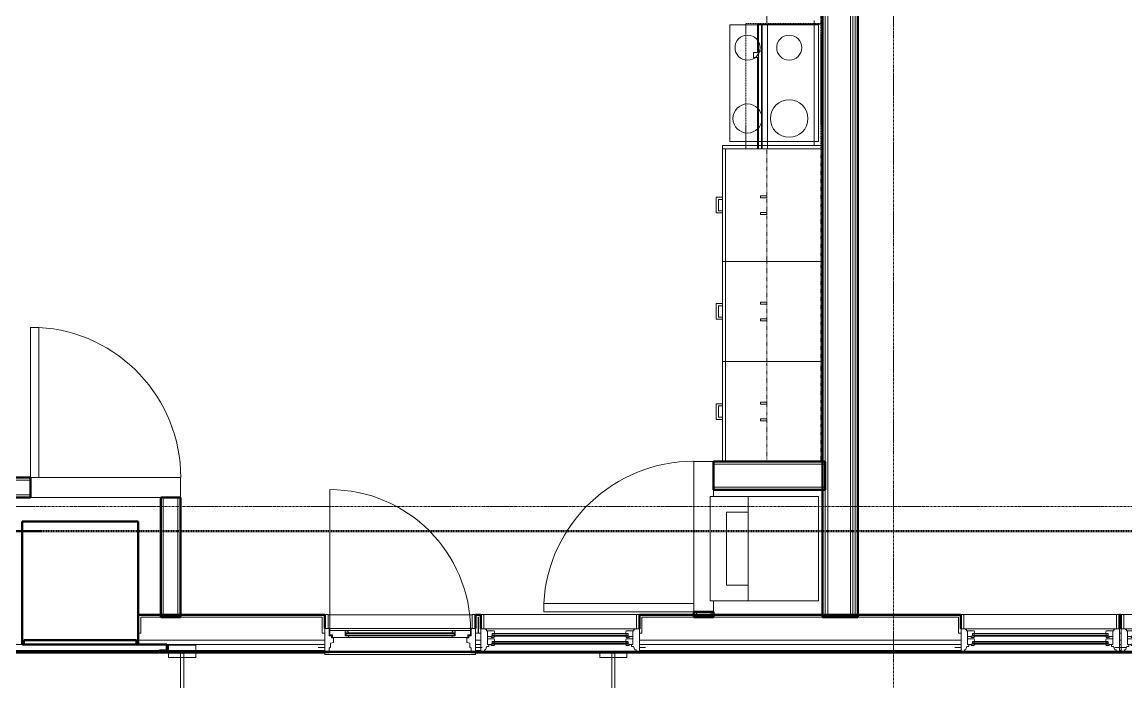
# Model space of a CAD drawing. Header units: inches. Extents: x -4235 to -464, y 9767 to 12359.
# Drawn here: x -2709.5 to -2444.6, y 11240.1 to 11398.4 of the extents above; entities that cross this region are included whole.
import ezdxf

# ---------------------------------------------------------------- set-up
doc = ezdxf.new("R2010")
doc.units = ezdxf.units.IN
doc.header["$MEASUREMENT"] = 0
for name, pattern in [('Dash', [0.25, 0.125, -0.125]), ('Dash 1_16_', [0.125, 0.0625, -0.0625]), ('Grid Line 1_2_', [0.875, 0.5, -0.125, 0.125, -0.125]), ('Overhead', [0.15625, 0.09375, -0.0625])]:
    doc.linetypes.add(name, pattern=pattern)
for name, color, linetype, lineweight in [('0-1', 7, 'Continuous', 5), ('0-2', 10, 'Continuous', 9), ('A-DOOR-1', 10, 'Continuous', 9), ('A-DOOR-2', 50, 'Continuous', 20), ('A-DOOR-5', 31, 'Continuous', 9), ('A-DOOR-6', 31, 'Continuous', 20), ('A-DOOR-FRAM', 31, 'Continuous', 9), ('A-DOOR-FRAM-4', 31, 'Continuous', 20), ('A-DOOR-GLAZ', 31, 'Continuous', 9), ('A-GENM', 5, 'Continuous', 9), ('A-GENM-4', 5, 'Continuous', 50), ('A-GLAZ-1', 151, 'Continuous', 9), ('A-GLAZ-2', 151, 'Continuous', 20), ('A-GLAZ-3', 151, 'Continuous', 50), ('A-WALL', 113, 'Continuous', 13), ('A-WALL-1', 7, 'Continuous', 50), ('A-WALL-2', 250, 'Continuous', 13), ('A-WALL-3', 10, 'Continuous', 9), ('A-WALL-4', 254, 'Continuous', 9), ('A-WALL-5', 113, 'Continuous', 9), ('A-WALL-6', 113, 'Continuous', 50), ('C-PROP-LINE-1', 91, 'Dash 1_16_', 50), ('I-WALL-1', 7, 'Continuous', 50), ('P-SANR-FIXT-1', 10, 'Continuous', 9), ('Q-CASE-1', 254, 'Continuous', 9), ('Q-CASE-2', 10, 'Continuous', 9), ('Q-CASE-3', 254, 'Dash', 9), ('Q-CASE-4', 10, 'Dash', 9), ('Q-SPCQ-1', 10, 'Continuous', 9), ('Q-SPCQ-2', 91, 'Overhead', 9), ('S-GRID-1', 1, 'Grid Line 1_2_', 9)]:
    doc.layers.add(name, color=color, linetype=linetype, lineweight=lineweight)

# ---------------------------------------------------------------- blocks, each defined once
blk = doc.blocks.new('SWING - SINGLE - FLUSH - 36_ x 80_ - OFFSET PIVOT DOOR AT MAGIC PAK AND WASHER_DRYER-3199415-BACKGROUND - RCP - 2ND FLOOR')
at = {"layer": 'A-DOOR-1'}
blk.add_arc((18, -2.37), 36.07, 180, 266.8211, dxfattribs=at)
at = {"layer": 'A-DOOR-2'}
for p, q in [((16, -2.37), (16, -38.39)), ((18, -2.37), (16, -2.37)), ((18, -2.37), (18, -38.39)), ((18, -38.39), (16, -38.39))]:
    blk.add_line(p, q, dxfattribs=at)
blk = doc.blocks.new('Range - 24_ x 30_-2806124-BACKGROUND - RCP - 2ND FLOOR')
at = {"layer": 'Q-SPCQ-1'}
blk.add_line((0, -22), (30, -22), dxfattribs=at)
for centre, radius, start, end in [((6.5, -6), 3.5, 360, 180), ((23.5, -6), 3, 0, 180), ((6.5, -6), 3.5, 180, 0), ((23.5, -6), 3, 180, 0), ((6.5, -16), 4.5, 0, 180), ((23.5, -16), 3, 360, 180), ((6.5, -16), 4.5, 180, 0), ((23.5, -16), 3, 180, 0)]:
    blk.add_arc(centre, radius, start, end, dxfattribs=at)
blk = doc.blocks.new('Stacked Washer and Dryer - 26_x25_ - Private-1372850-BACKGROUND - RCP - 2ND FLOOR')
at = {"layer": 'P-SANR-FIXT-1'}
for p, q in [((26, 12.5), (0, 12.5)), ((0, -12.5), (0, 12.5)), ((16.90625, -12.5), (16.90625, 12.5)), ((26, 12.5), (26, -12.5)), ((22.09375, 8.75), (16.90625, 8.75)), ((22.09375, -8.75), (22.09375, 8.75)), ((16.90625, -8.75), (22.09375, -8.75)), ((0, -12.5), (26, -12.5))]:
    blk.add_line(p, q, dxfattribs=at)
blk = doc.blocks.new('30quot_MicrowaveVent_11166 - 70cm miele oven-V107-BACKGROUND - RCP - 2ND FLOOR')
at = {"layer": 'Q-CASE-1'}
for p, q in [((8.88, 16.6), (7.69, 16.6)), ((7.69, 16.55), (7.69, 15.39)), ((8.88, 16.6), (8.88, 16.55)), ((8.88, 16.55), (8.88, 16.6)), ((8.88, 16.16), (8.88, 16.55)), ((8.88, 15.39), (8.88, 16.16)), ((-13.45, 15.6), (-14.2, 15.6)), ((-14.2, 15.6), (-14.2, 15.54)), ((-14.2, 15.54), (-14.2, 15.39)), ((-13.45, 15.39), (-14.2, 15.39)), ((-14.2, 15.39), (-14.2, 14.61)), ((-14.2, 14.61), (-13.45, 14.61)), ((-14.2, 14.49), (-14.2, 13.23)), ((-13.45, 14.49), (-14.2, 14.49)), ((7.69, 15.6), (-12.45, 15.6)), ((9.18, 15.39), (-12.45, 15.39)), ((-12.45, 14.61), (9.18, 14.61)), ((15.55, 14.49), (-12.45, 14.49)), ((15.55, 15.6), (8.88, 15.6)), ((9.18, 15.39), (9.18, 14.61)), ((15.55, 15.39), (9.18, 15.39)), ((9.18, 15.39), (9.18, 14.61)), ((9.18, 14.61), (15.55, 14.61)), ((-14.2, 13.23), (-14.2, 0.37)), ((-14.2, 13.23), (-13.45, 13.23)), ((-12.45, 13.23), (15.55, 13.23)), ((15.68, 0), (15.68, 0.37))]:
    blk.add_line(p, q, dxfattribs=at)
at = {"layer": 'Q-CASE-2'}
for p, q in [((-12.45, 15.6), (-13.45, 15.6)), ((-12.45, 15.39), (-13.45, 15.39)), ((-13.45, 14.61), (-12.45, 14.61)), ((-12.45, 14.49), (-13.45, 14.49)), ((15.68, 15.6), (15.55, 15.6)), ((15.68, 15.39), (15.55, 15.39)), ((15.55, 14.61), (15.68, 14.61)), ((15.68, 14.49), (15.55, 14.49)), ((15.68, 15.39), (15.68, 15.6)), ((15.68, 15.39), (15.68, 14.61)), ((15.68, 13.23), (15.68, 14.49)), ((-13.45, 13.23), (-12.45, 13.23)), ((15.55, 13.23), (15.68, 13.23)), ((15.68, 0.37), (15.68, 13.23)), ((-14.2, 0.37), (-14.2, 0)), ((-14.2, 0), (-13.45, 0)), ((-13.45, 0), (15.68, 0))]:
    blk.add_line(p, q, dxfattribs=at)
blk = doc.blocks.new('Base Cabinet 3 Drawer 230 - Base Cabinet 3 Drawer 230 27_-2602705-BACKGROUND - RCP - 2ND FLOOR')
at = {"layer": 'Q-CASE-2'}
for p, q in [((-12.76, 24), (14.24, 24)), ((-12.76, 23.25), (-12.76, 24)), ((-1.14, 24), (-1.14, 25.5)), ((-1.14, 25.5), (2.61, 25.5)), ((-1.14, 24), (-0.64, 24)), ((2.11, 25), (-0.64, 25)), ((-0.64, 24), (-0.64, 25)), ((2.11, 24), (2.11, 25)), ((2.61, 24), (2.11, 24)), ((2.61, 25.5), (2.61, 24)), ((14.24, 24), (14.24, 23.25)), ((14.24, 23.25), (-12.76, 23.25)), ((-12.76, 23.25), (-12.76, 0)), ((14.24, 0), (14.24, 23.25)), ((-12.76, 0), (14.24, 0))]:
    blk.add_line(p, q, dxfattribs=at)
blk = doc.blocks.new('Base Cabinet 3 Drawer 230 - Base Cabinet 3 Drawer 230 24_-2578604-BACKGROUND - RCP - 2ND FLOOR')
at = {"layer": 'Q-CASE-2'}
for p, q in [((-11.26, 24), (12.74, 24)), ((-11.26, 23.25), (-11.26, 24)), ((-1.14, 24), (-1.14, 25.5)), ((-1.14, 25.5), (2.61, 25.5)), ((-1.14, 24), (-0.64, 24)), ((2.11, 25), (-0.64, 25)), ((-0.64, 24), (-0.64, 25)), ((2.11, 24), (2.11, 25)), ((2.61, 24), (2.11, 24)), ((2.61, 25.5), (2.61, 24)), ((12.74, 24), (12.74, 23.25)), ((12.74, 23.25), (-11.26, 23.25)), ((-11.26, 23.25), (-11.26, 0)), ((12.74, 0), (12.74, 23.25)), ((-11.26, 0), (12.74, 0))]:
    blk.add_line(p, q, dxfattribs=at)
blk = doc.blocks.new('Base Cabinet 3 Drawer 230 - Base Cabinet 3 Drawer 230 24_-2554933-BACKGROUND - RCP - 2ND FLOOR')
at = {"layer": 'Q-CASE-2'}
for p, q in [((-11.26, -23.25), (-11.26, 0)), ((-11.26, 0), (12.74, 0)), ((12.74, 0), (12.74, -23.25)), ((-11.26, -23.25), (-11.26, -24)), ((12.74, -23.25), (-11.26, -23.25)), ((12.74, -24), (12.74, -23.25)), ((-11.26, -24), (12.74, -24)), ((-0.64, -24), (-1.14, -24)), ((-1.14, -25.5), (-1.14, -24)), ((2.61, -25.5), (-1.14, -25.5)), ((-0.64, -25), (-0.64, -24)), ((-0.64, -25), (2.11, -25)), ((2.11, -25), (2.11, -24)), ((2.11, -24), (2.61, -24)), ((2.61, -24), (2.61, -25.5))]:
    blk.add_line(p, q, dxfattribs=at)
blk = doc.blocks.new('300 Series Wall Hung Cabinet_302 - 27_ X 24_-2768166-BACKGROUND - RCP - 2ND FLOOR')
at = {"layer": 'Q-CASE-1'}
for p, q in [((-1.76, -13.19), (-2.25, -13.19)), ((-2.25, -13.19), (-2.25, -14.69)), ((-1.76, -14.69), (-1.76, -13.19)), ((2.24, -13.19), (1.75, -13.19)), ((1.75, -13.19), (1.75, -14.69)), ((2.24, -14.69), (2.24, -13.19)), ((-2.25, -14.69), (-1.76, -14.69)), ((1.75, -14.69), (2.24, -14.69))]:
    blk.add_line(p, q, dxfattribs=at)
at = {"layer": 'Q-CASE-3'}
for p, q in [((-13.5, -0.19), (-13.5, -13.19)), ((13.5, -13.19), (13.5, -0.19)), ((-13.5, -13.19), (13.5, -13.19))]:
    blk.add_line(p, q, dxfattribs=at)
at = {"layer": 'Q-CASE-4'}
blk.add_line((13.5, -0.19), (-13.5, -0.19), dxfattribs=at)
blk = doc.blocks.new('300 Series Wall Hung Cabinet_302 - 24_ X 24_-V58-BACKGROUND - RCP - 2ND FLOOR')
at = {"layer": 'Q-CASE-1'}
for p, q in [((-1.76, 14.69), (-2.25, 14.69)), ((-2.25, 14.69), (-2.25, 13.19)), ((-1.76, 13.19), (-1.76, 14.69)), ((2.24, 14.69), (1.75, 14.69)), ((1.75, 14.69), (1.75, 13.19)), ((2.24, 13.19), (2.24, 14.69)), ((-2.25, 13.19), (-1.76, 13.19)), ((1.75, 13.19), (2.24, 13.19))]:
    blk.add_line(p, q, dxfattribs=at)
at = {"layer": 'Q-CASE-3'}
for p, q in [((-12, 0.19), (-12, 13.19)), ((-12, 13.19), (12, 13.19)), ((12, 13.19), (12, 0.19))]:
    blk.add_line(p, q, dxfattribs=at)
at = {"layer": 'Q-CASE-4'}
blk.add_line((12, 0.19), (-12, 0.19), dxfattribs=at)
blk = doc.blocks.new('300 Series Wall Hung Cabinet_302 - 24_ X 24_-V112-BACKGROUND - RCP - 2ND FLOOR')
at = {"layer": 'Q-CASE-1'}
for p, q in [((-1.76, -13.19), (-2.25, -13.19)), ((-2.25, -13.19), (-2.25, -14.69)), ((-1.76, -14.69), (-1.76, -13.19)), ((2.24, -13.19), (1.75, -13.19)), ((1.75, -13.19), (1.75, -14.69)), ((2.24, -14.69), (2.24, -13.19)), ((-2.25, -14.69), (-1.76, -14.69)), ((1.75, -14.69), (2.24, -14.69))]:
    blk.add_line(p, q, dxfattribs=at)
at = {"layer": 'Q-CASE-3'}
for p, q in [((-12, -0.19), (-12, -13.19)), ((12, -0.19), (11.13, -0.19)), ((-12, -13.19), (11.13, -13.19))]:
    blk.add_line(p, q, dxfattribs=at)
at = {"layer": 'Q-CASE-4'}
for p, q in [((11.13, -0.19), (-12, -0.19)), ((12, -13.19), (12, -0.19)), ((11.13, -13.19), (12, -13.19))]:
    blk.add_line(p, q, dxfattribs=at)
blk = doc.blocks.new('300 Series Wall Hung Cabinet_302 - 24_ X 24_-V70-BACKGROUND - RCP - 2ND FLOOR')
at = {"layer": 'Q-CASE-1'}
for p, q in [((-1.76, -13.19), (-2.25, -13.19)), ((-2.25, -13.19), (-2.25, -14.69)), ((-1.76, -14.69), (-1.76, -13.19)), ((2.24, -13.19), (1.75, -13.19)), ((1.75, -13.19), (1.75, -14.69)), ((2.24, -14.69), (2.24, -13.19)), ((-2.25, -14.69), (-1.76, -14.69)), ((1.75, -14.69), (2.24, -14.69))]:
    blk.add_line(p, q, dxfattribs=at)
at = {"layer": 'Q-CASE-3'}
for p, q in [((-12, -0.19), (-12, -13.19)), ((-12, -13.19), (12, -13.19))]:
    blk.add_line(p, q, dxfattribs=at)
at = {"layer": 'Q-CASE-4'}
for p, q in [((12, -0.19), (-12, -0.19)), ((12, -13.19), (12, -0.19))]:
    blk.add_line(p, q, dxfattribs=at)
blk = doc.blocks.new('Range_Hood_386 - 30_ Wide-V116-BACKGROUND - RCP - 2ND FLOOR')
at = {"layer": 'Q-SPCQ-2'}
for p, q in [((-14.24, 6), (-15, 6)), ((-15, 6), (-15, -12)), ((-13.24, 6), (-14.24, 6)), ((14.76, 6), (-13.24, 6)), ((15, 6), (14.76, 6)), ((15, -12), (15, 6)), ((-15, -12), (-14.24, -12)), ((-14.24, -12), (15, -12))]:
    blk.add_line(p, q, dxfattribs=at)
blk = doc.blocks.new('CTR - 1st Phase - Unit Layouts_rvt-1-BACKGROUND - RCP - 2ND FLOOR')
at = {"layer": 'A-WALL-1'}
for p, q in [((-2543.5, 11286.23), (-2543.5, 11292.98)), ((-2543.5, 11292.98), (-2516.75, 11292.98)), ((-2516.75, 11292.98), (-2516.75, 11286.23)), ((-2711.72, 11289.13), (-2707.45, 11289.13)), ((-2707.45, 11289.13), (-2707.45, 11284.38)), ((-2516.75, 11286.23), (-2543.5, 11286.23)), ((-2707.45, 11284.38), (-2711.72, 11284.38)), ((-2676.2, 11255.64), (-2676.2, 11284.38)), ((-2676.2, 11284.38), (-2671.45, 11284.38)), ((-2671.45, 11284.38), (-2671.45, 11255.64)), ((-2548.25, 11255.64), (-2548.25, 11256.98)), ((-2548.25, 11256.98), (-2543.5, 11256.98)), ((-2543.5, 11256.98), (-2543.5, 11255.64)), ((-2675.57, 11255.64), (-2676.2, 11255.64)), ((-2672.07, 11255.64), (-2675.57, 11255.64)), ((-2671.45, 11255.64), (-2672.07, 11255.64)), ((-2547.63, 11255.64), (-2548.25, 11255.64)), ((-2544.13, 11255.64), (-2547.63, 11255.64)), ((-2543.5, 11255.64), (-2544.13, 11255.64))]:
    blk.add_line(p, q, dxfattribs=at)
at = {"layer": 'A-WALL-2'}
for p, q in [((-2543.5, 11292.35), (-2516.75, 11292.35)), ((-2707.45, 11288.51), (-2711.1, 11288.51)), ((-2707.45, 11285.01), (-2711.1, 11285.01)), ((-2543.5, 11286.85), (-2516.75, 11286.85)), ((-2675.57, 11256.26), (-2675.57, 11284.38)), ((-2672.07, 11256.26), (-2672.07, 11284.38)), ((-2672.07, 11256.26), (-2675.57, 11256.26)), ((-2547.63, 11256.26), (-2547.63, 11256.98)), ((-2544.13, 11256.26), (-2547.63, 11256.26)), ((-2544.13, 11256.26), (-2544.13, 11256.98))]:
    blk.add_line(p, q, dxfattribs=at)
at = {"layer": 'A-WALL-3'}
for p, q in [((-2548.25, 11292.98), (-2543.5, 11292.98)), ((-2548.25, 11292.98), (-2548.25, 11256.98)), ((-2676.2, 11289.13), (-2707.45, 11289.13)), ((-2676.2, 11289.13), (-2671.45, 11289.13)), ((-2671.45, 11284.38), (-2671.45, 11289.13)), ((-2543.5, 11284.58), (-2543.5, 11286.23)), ((-2707.45, 11284.38), (-2676.2, 11284.38)), ((-2543.5, 11256.98), (-2543.5, 11259.58))]:
    blk.add_line(p, q, dxfattribs=at)
at = {"layer": 'A-WALL-4'}
for p, q in [((-2543.5, 11286.23), (-2543.5, 11292.98)), ((-2707.45, 11289.13), (-2707.45, 11284.38)), ((-2676.2, 11284.38), (-2671.45, 11284.38)), ((-2548.25, 11256.98), (-2543.5, 11256.98))]:
    blk.add_line(p, q, dxfattribs=at)
at = {"layer": 'A-WALL-5'}
for p, q in [((-2539.62, 11397.73), (-2539.62, 11369.73)), ((-2518.37, 11397.73), (-2539.62, 11397.73)), ((-2539.62, 11397.73), (-2539.62, 11369.73)), ((-2518.37, 11397.73), (-2539.62, 11397.73)), ((-2518.37, 11369.73), (-2518.37, 11397.73)), ((-2518.37, 11397.73), (-2518.37, 11369.73)), ((-2517.37, 11368.73), (-2541.37, 11368.73)), ((-2541.37, 11368.73), (-2541.37, 11356.35)), ((-2541.37, 11356.35), (-2541.37, 11368.73)), ((-2517.37, 11368.73), (-2541.37, 11368.73)), ((-2539.62, 11369.73), (-2518.37, 11369.73)), ((-2539.62, 11369.73), (-2518.37, 11369.73)), ((-2517.37, 11292.98), (-2517.37, 11368.73)), ((-2517.37, 11292.98), (-2517.37, 11368.73)), ((-2541.37, 11356.35), (-2541.37, 11355.85)), ((-2541.37, 11355.85), (-2541.37, 11353.1)), ((-2541.37, 11353.1), (-2541.37, 11355.85)), ((-2541.37, 11353.1), (-2541.37, 11352.6)), ((-2541.37, 11352.6), (-2541.37, 11330.85)), ((-2541.37, 11330.85), (-2541.37, 11352.6)), ((-2541.37, 11330.85), (-2541.37, 11330.35)), ((-2541.37, 11330.35), (-2541.37, 11327.6)), ((-2541.37, 11327.6), (-2541.37, 11330.35)), ((-2541.37, 11327.6), (-2541.37, 11327.1)), ((-2541.37, 11327.1), (-2541.37, 11306.85)), ((-2541.37, 11306.85), (-2541.37, 11327.1)), ((-2541.37, 11306.85), (-2541.37, 11306.35)), ((-2541.37, 11306.35), (-2541.37, 11303.6)), ((-2541.37, 11303.6), (-2541.37, 11306.35)), ((-2541.37, 11303.6), (-2541.37, 11303.1)), ((-2541.37, 11303.1), (-2541.37, 11292.98)), ((-2541.37, 11292.98), (-2541.37, 11303.1)), ((-2541.37, 11292.98), (-2517.37, 11292.98)), ((-2517.37, 11292.98), (-2541.37, 11292.98))]:
    blk.add_line(p, q, dxfattribs=at)
at = {"layer": '0-2'}
for name, p, rotation in [('300 Series Wall Hung Cabinet_302 - 24_ X 24_-V112-BACKGROUND - RCP - 2ND FLOOR', (-2517.56, 11409.86), 270.0000000000029), ('Range - 24_ x 30_-2806124-BACKGROUND - RCP - 2ND FLOOR', (-2541.37, 11368.73), 90.00000000012778), ('Range_Hood_386 - 30_ Wide-V116-BACKGROUND - RCP - 2ND FLOOR', (-2529.75, 11382.98), 90.00000000006203), ('30quot_MicrowaveVent_11166 - 70cm miele oven-V107-BACKGROUND - RCP - 2ND FLOOR', (-2517.37, 11382.18), 90.00000000000172), ('Base Cabinet 3 Drawer 230 - Base Cabinet 3 Drawer 230 27_-2602705-BACKGROUND - RCP - 2ND FLOOR', (-2517.37, 11353.74), 90.00000000004715), ('300 Series Wall Hung Cabinet_302 - 27_ X 24_-2768166-BACKGROUND - RCP - 2ND FLOOR', (-2517.56, 11354.48), 270.0000000000029), ('Base Cabinet 3 Drawer 230 - Base Cabinet 3 Drawer 230 24_-2578604-BACKGROUND - RCP - 2ND FLOOR', (-2517.37, 11328.24), 90.00000000004715), ('300 Series Wall Hung Cabinet_302 - 24_ X 24_-V58-BACKGROUND - RCP - 2ND FLOOR', (-2517.56, 11328.98), 90.0000000000029), ('SWING - SINGLE - FLUSH - 36_ x 80_ - OFFSET PIVOT DOOR AT MAGIC PAK AND WASHER_DRYER-3199415-BACKGROUND - RCP - 2ND FLOOR', (-2689.45, 11286.76), 180), ('Base Cabinet 3 Drawer 230 - Base Cabinet 3 Drawer 230 24_-2554933-BACKGROUND - RCP - 2ND FLOOR', (-2517.37, 11305.71), 269.9999999999575), ('300 Series Wall Hung Cabinet_302 - 24_ X 24_-V70-BACKGROUND - RCP - 2ND FLOOR', (-2517.56, 11304.98), 270.0000000000029), ('SWING - SINGLE - FLUSH - 36_ x 80_ - OFFSET PIVOT DOOR AT MAGIC PAK AND WASHER_DRYER-3199415-BACKGROUND - RCP - 2ND FLOOR', (-2545.88, 11274.98), 270.000000000112), ('Stacked Washer and Dryer - 26_x25_ - Private-1372850-BACKGROUND - RCP - 2ND FLOOR', (-2518.34, 11272.08), 180)]:
    blk.add_blockref(name, p, dxfattribs=dict(at, rotation=rotation))
blk = doc.blocks.new('CTR - 1st Phase - Common Walls_rvt-1-BACKGROUND - RCP - 2ND FLOOR')
at = {"layer": 'A-WALL-2'}
for p, q in [((-2516.75, 11640.61), (-2516.75, 11255.64)), ((-2516.12, 11640.61), (-2516.12, 11255.64)), ((-2510.62, 11640.61), (-2510.62, 11255.64)), ((-2510.12, 11640.61), (-2510.12, 11255.64)), ((-2509.5, 11587.19), (-2509.5, 11255.64))]:
    blk.add_line(p, q, dxfattribs=at)
at = {"layer": 'I-WALL-1'}
for p, q in [((-2517.37, 11255.64), (-2517.37, 11640.61)), ((-2508.87, 11462.2), (-2508.87, 11255.64)), ((-2508.87, 11255.64), (-2517.37, 11255.64))]:
    blk.add_line(p, q, dxfattribs=at)
blk = doc.blocks.new('Basic Wall _ EXT - FIBER CEMENT - LARGE - ___-2505164-BACKGROUND - RCP - 2ND FLOOR')
at = {"layer": 'A-WALL-5'}
for p, q in [((-2754.69, 11249.11), (-2674.76, 11249.11)), ((-2754.69, 11249.11), (-2674.76, 11249.11)), ((-2709.46, 11249.14), (-2709.02, 11249.14)), ((-2709.02, 11249.14), (-2682.02, 11249.14)), ((-2682.02, 11249.14), (-2681.59, 11249.14)), ((-2674.76, 11249.14), (-2681.59, 11249.14)), ((-2681.59, 11249.14), (-2674.76, 11249.14)), ((-2636.79, 11249.14), (-2674.76, 11249.14)), ((-2674.76, 11249.14), (-2636.79, 11249.14)), ((-2674.76, 11249.11), (-2636.79, 11249.11)), ((-2674.76, 11249.11), (-2636.79, 11249.11)), ((-2599.34, 11249.14), (-2600.66, 11249.14)), ((-2600.66, 11249.14), (-2599.34, 11249.14)), ((-2600.66, 11249.11), (-2599.36, 11249.11)), ((-2600.66, 11249.11), (-2599.36, 11249.11)), ((-2484.14, 11249.14), (-2561.28, 11249.14)), ((-2561.28, 11249.14), (-2484.14, 11249.14)), ((-2561.28, 11249.11), (-2484.14, 11249.11)), ((-2561.28, 11249.11), (-2484.14, 11249.11)), ((-2445.74, 11249.14), (-2446.11, 11249.14)), ((-2446.11, 11249.14), (-2445.74, 11249.14)), ((-2446.1, 11249.11), (-2445.74, 11249.11)), ((-2446.1, 11249.11), (-2445.74, 11249.11)), ((-2636.79, 11247.1), (-2791.71, 11247.1)), ((-2791.71, 11247.1), (-2636.79, 11247.1)), ((-2791.71, 11247.07), (-2636.79, 11247.07)), ((-2791.71, 11247.07), (-2636.79, 11247.07)), ((-2599.34, 11247.1), (-2600.66, 11247.1)), ((-2600.66, 11247.1), (-2599.34, 11247.1)), ((-2600.66, 11247.07), (-2599.34, 11247.07)), ((-2600.66, 11247.07), (-2599.34, 11247.07)), ((-2484.14, 11247.1), (-2561.28, 11247.1)), ((-2561.28, 11247.1), (-2484.14, 11247.1)), ((-2561.28, 11247.07), (-2484.14, 11247.07)), ((-2561.28, 11247.07), (-2484.14, 11247.07)), ((-2445.74, 11247.1), (-2446.11, 11247.1)), ((-2446.11, 11247.1), (-2445.74, 11247.1)), ((-2446.11, 11247.07), (-2445.74, 11247.07)), ((-2446.11, 11247.07), (-2445.74, 11247.07))]:
    blk.add_line(p, q, dxfattribs=at)
blk = doc.blocks.new('Window-Double_Hung-Andersen-400_Series-Tilt_Wash - DOUBLE HUNG - REVERSE COTTAGE - 2ND FLOOR-2888466-BACKGROUND - RCP - 2ND FLOOR')
at = {"layer": 'A-GLAZ-1'}
for p, q in [((-19.01, 3.94), (-19.01, 2.44)), ((-18.95, 3.94), (-19.01, 3.94)), ((-18.95, 4.44), (18.95, 4.44)), ((-18.95, 1.06), (-18.95, 4.44)), ((-18.32, 1.06), (-18.32, 4.44)), ((18.32, 1.06), (18.32, 4.44)), ((18.95, 4.44), (18.95, 1.06)), ((19.01, 3.94), (18.95, 3.94)), ((19.01, 2.44), (19.01, 3.94)), ((-18.95, 2.44), (-19.01, 2.44)), ((18.95, 1.06), (-18.95, 1.06)), ((19.01, 2.44), (18.95, 2.44)), ((-16.29, -0.19), (-15.7, -0.19)), ((-16.29, -0.56), (-15.7, -0.56)), ((-16.29, -2.13), (-15.7, -2.13)), ((-16.29, -2.5), (-15.7, -2.5)), ((-15.82, -0.56), (-15.82, -0.19)), ((-15.82, -2.5), (-15.82, -2.13)), ((-15.7, -0.06), (15.7, -0.06)), ((-15.7, -0.19), (15.7, -0.19)), ((-15.7, -0.56), (15.7, -0.56)), ((-15.7, -0.69), (15.7, -0.69)), ((-15.7, -2), (15.7, -2)), ((-15.7, -2.13), (15.7, -2.13)), ((-15.7, -2.5), (15.7, -2.5)), ((-15.7, -2.63), (15.7, -2.63)), ((16.29, -0.19), (15.7, -0.19)), ((16.29, -0.56), (15.7, -0.56)), ((16.29, -2.13), (15.7, -2.13)), ((16.29, -2.5), (15.7, -2.5)), ((15.82, -0.56), (15.82, -0.19)), ((15.82, -2.5), (15.82, -2.13))]:
    blk.add_line(p, q, dxfattribs=at)
at = {"layer": 'A-GLAZ-2'}
for p, q in [((-19.01, 1.06), (19.01, 1.06)), ((-19.01, -4.81), (-19.01, 1.06)), ((-17.67, 0.78), (-18, 1.06)), ((-17.67, 0.78), (-17.67, 0.56)), ((-17.67, 0.56), (-15.86, 0.56)), ((-17.42, -2.75), (-17.42, 0.56)), ((-15.86, 0.56), (-15.7, -0.06)), ((15.86, 0.56), (15.7, -0.06)), ((17.67, 0.56), (15.86, 0.56)), ((17.42, -2.75), (17.42, 0.56)), ((17.67, 0.78), (18, 1.06)), ((17.67, 0.78), (17.67, 0.56)), ((19.01, 1.06), (19.01, -4.81)), ((-17.42, -0.81), (-16.57, -0.81)), ((-17.42, -1.37), (-15.86, -1.37)), ((-16.57, -0.69), (-16.57, -1.03)), ((-15.7, -0.69), (-16.57, -0.69)), ((-15.86, -1.03), (-16.57, -1.03)), ((-16.57, -2.63), (-16.57, -2.97)), ((-15.7, -2.63), (-16.57, -2.63)), ((-16.29, -0.69), (-16.29, -0.06)), ((-15.7, -0.06), (-16.29, -0.06)), ((-16.29, -2.63), (-16.29, -2)), ((-15.7, -2), (-16.29, -2)), ((-15.86, -1.03), (-15.7, -0.69)), ((-15.86, -1.37), (-15.7, -2)), ((-15.86, -2.97), (-15.7, -2.63)), ((15.7, -0.06), (16.29, -0.06)), ((15.86, -1.03), (15.7, -0.69)), ((15.7, -0.69), (16.57, -0.69)), ((15.86, -1.37), (15.7, -2)), ((15.7, -2), (16.29, -2)), ((15.86, -2.97), (15.7, -2.63)), ((15.7, -2.63), (16.57, -2.63)), ((15.86, -1.03), (16.57, -1.03)), ((17.42, -1.37), (15.86, -1.37)), ((16.29, -0.69), (16.29, -0.06)), ((16.29, -2.63), (16.29, -2)), ((16.57, -0.69), (16.57, -1.03)), ((17.42, -0.81), (16.57, -0.81)), ((16.57, -2.63), (16.57, -2.97)), ((-19.01, -3.44), (-20.34, -3.44)), ((19.01, -4.81), (-19.01, -4.81)), ((-18.2, -4), (-17.92, -4)), ((-18.2, -4.81), (-18.2, -4)), ((-17.92, -4), (-17.61, -3.19)), ((-17.61, -3.19), (-17.14, -3.19)), ((-17.42, -2.75), (-16.57, -2.75)), ((-17.14, -3.19), (-17.14, -2.75)), ((-15.86, -2.97), (-16.57, -2.97)), ((15.86, -2.97), (16.57, -2.97)), ((17.42, -2.75), (16.57, -2.75)), ((17.14, -3.19), (17.14, -2.75)), ((17.61, -3.19), (17.14, -3.19)), ((17.92, -4), (17.61, -3.19)), ((18.2, -4), (17.92, -4)), ((18.2, -4.81), (18.2, -4)), ((19.01, -3.44), (20.51, -3.44))]:
    blk.add_line(p, q, dxfattribs=at)
blk = doc.blocks.new('Door-Inswing-Andersen-400_Series-Single - 3_ 0-1_8_ x custom height - 2ND FLOOR-2896085-BACKGROUND - RCP - 2ND FLOOR')
at = {"layer": 'A-DOOR-5'}
blk.add_line((16.87, -0.66), (16.87, -34.41), dxfattribs=at)
blk.add_arc((16.87, -0.66), 33.75, 180, 270, dxfattribs=at)
at = {"layer": 'A-DOOR-6'}
for p, q in [((-16.26, 0.42), (-16.87, 0.41)), ((-16.87, 0.41), (-16.87, -0.66)), ((-16.26, 1.06), (-16.26, 0.42)), ((-16.26, 1.06), (-12.44, 1.06)), ((-13.19, 0.66), (-12.44, 0.66)), ((-13.19, -0.66), (-13.19, 0.66)), ((-12.44, 0.75), (-12.47, 1.06)), ((12.44, 1.06), (-12.44, 1.06)), ((-12.44, 0.66), (-12.44, 0.75)), ((16.26, 1.06), (12.44, 1.06)), ((12.44, 0.75), (12.47, 1.06)), ((12.44, 0.66), (12.44, 0.75)), ((13.19, 0.66), (12.44, 0.66)), ((13.19, -0.66), (13.19, 0.66)), ((16.26, 1.06), (16.26, 0.42)), ((16.26, 0.42), (16.87, 0.41)), ((16.87, 0.41), (16.87, -0.66)), ((-16.87, -0.66), (-12.44, -0.66)), ((-12.44, -0.09), (-13.19, -0.09)), ((-13.19, -0.59), (-12.67, -0.59)), ((-13.19, -0.66), (-13.19, -0.59)), ((-12.67, -0.59), (-12.47, -0.34)), ((-12.47, -0.34), (-12.44, -0.16)), ((-12.44, -0.16), (-12.44, -0.09)), ((12.44, -0.66), (-12.44, -0.66)), ((12.44, -0.09), (13.19, -0.09)), ((12.44, -0.16), (12.44, -0.09)), ((12.47, -0.34), (12.44, -0.16)), ((16.87, -0.66), (12.44, -0.66)), ((12.67, -0.59), (12.47, -0.34)), ((13.19, -0.59), (12.67, -0.59)), ((13.19, -0.66), (13.19, -0.59))]:
    blk.add_line(p, q, dxfattribs=at)
at = {"layer": 'A-DOOR-FRAM'}
for p, q in [((-17.31, -1.13), (-17.94, -1.13)), ((-17.94, -1.13), (-17.94, -4.44)), ((-17.31, -4.44), (-17.31, -1.13)), ((17.94, -1.13), (17.31, -1.13)), ((17.31, -1.13), (17.31, -4.44)), ((17.94, -4.44), (17.94, -1.13)), ((-17.94, -4.44), (-17.31, -4.44)), ((17.31, -4.44), (17.94, -4.44))]:
    blk.add_line(p, q, dxfattribs=at)
at = {"layer": 'A-DOOR-FRAM-4'}
for p, q in [((-19.69, 3.44), (-18.06, 3.44)), ((18.06, 5.09), (-18.06, 5.09)), ((-18.06, 5.09), (-18.06, -1.13)), ((-18.06, 4.75), (-18.06, -1.13)), ((-18.06, 4.75), (-17.03, 4.75)), ((-17.03, 3.63), (-17.03, 4.75)), ((-16.69, 3.39), (-17.03, 3.63)), ((-16.69, 2.39), (-16.69, 3.39)), ((16.69, 3.39), (17.03, 3.63)), ((16.69, 2.39), (16.69, 3.39)), ((17.03, 3.63), (17.03, 4.75)), ((18.06, 4.75), (17.03, 4.75)), ((18.06, -1.13), (18.06, 5.09)), ((18.06, 4.75), (18.06, -1.13)), ((19.69, 3.44), (18.06, 3.44)), ((-17.03, 0.66), (-16.45, 0.66)), ((-17.03, -1.13), (-17.03, 0.66)), ((-16, 2.23), (-16.69, 2.39)), ((-16.45, 0.66), (-16.45, 1.09)), ((-16.45, 1.09), (-16, 1.09)), ((-16, 1.09), (-16, 2.23)), ((16, 2.23), (16.69, 2.39)), ((16, 1.09), (16, 2.23)), ((16.45, 1.09), (16, 1.09)), ((16.45, 0.66), (16.45, 1.09)), ((17.03, 0.66), (16.45, 0.66)), ((17.03, -1.13), (17.03, 0.66)), ((-17.69, -1.13), (-18.06, -1.13)), ((-18.06, -1.13), (18.06, -1.13)), ((-18.06, -1.13), (-17.03, -1.13)), ((18.06, -1.13), (17.03, -1.13))]:
    blk.add_line(p, q, dxfattribs=at)
at = {"layer": 'A-DOOR-GLAZ'}
for p, q in [((-12.44, 0.5), (-13.19, 0.5)), ((-13.19, 0.06), (-12.44, 0.06)), ((-12.98, 0.5), (-12.98, 0.06)), ((12.44, 0.66), (-12.44, 0.66)), ((12.44, 0.5), (-12.44, 0.5)), ((12.44, 0.06), (-12.44, 0.06)), ((12.44, 0.5), (13.19, 0.5)), ((13.19, 0.06), (12.44, 0.06)), ((12.98, 0.5), (12.98, 0.06)), ((12.44, -0.09), (-12.44, -0.09))]:
    blk.add_line(p, q, dxfattribs=at)
blk = doc.blocks.new('Window-Double_Hung-Andersen-400_Series-Tilt_Wash - DOUBLE HUNG - REVERSE COTTAGE - 2ND FLOOR-2888385-BACKGROUND - RCP - 2ND FLOOR')
at = {"layer": 'A-GLAZ-1'}
for p, q in [((-16.29, 2.5), (-15.7, 2.5)), ((-16.29, 2.12), (-15.7, 2.12)), ((-16.29, 0.56), (-15.7, 0.56)), ((-16.29, 0.19), (-15.7, 0.19)), ((-15.82, 2.5), (-15.82, 2.12)), ((-15.82, 0.56), (-15.82, 0.19)), ((-15.7, 2.62), (15.7, 2.62)), ((-15.7, 2.5), (15.7, 2.5)), ((-15.7, 2.12), (15.7, 2.12)), ((-15.7, 2), (15.7, 2)), ((-15.7, 0.69), (15.7, 0.69)), ((-15.7, 0.56), (15.7, 0.56)), ((-15.7, 0.19), (15.7, 0.19)), ((-15.7, 0.06), (15.7, 0.06)), ((16.29, 2.5), (15.7, 2.5)), ((16.29, 2.12), (15.7, 2.12)), ((16.29, 0.56), (15.7, 0.56)), ((16.29, 0.19), (15.7, 0.19)), ((15.82, 2.5), (15.82, 2.12)), ((15.82, 0.56), (15.82, 0.19)), ((-19.01, -2.44), (-19.01, -3.94)), ((-19.01, -2.44), (-18.95, -2.44)), ((18.95, -1.06), (-18.95, -1.06)), ((-18.95, -1.06), (-18.95, -4.44)), ((-18.32, -1.06), (-18.32, -4.44)), ((18.32, -1.06), (18.32, -4.44)), ((18.95, -4.44), (18.95, -1.06)), ((18.95, -2.44), (19.01, -2.44)), ((19.01, -3.94), (19.01, -2.44)), ((-19.01, -3.94), (-18.95, -3.94)), ((-18.95, -4.44), (18.95, -4.44)), ((18.95, -3.94), (19.01, -3.94))]:
    blk.add_line(p, q, dxfattribs=at)
at = {"layer": 'A-GLAZ-2'}
for p, q in [((-19.01, 3.44), (-20.51, 3.44)), ((19.01, 4.81), (-19.01, 4.81)), ((-19.01, 4.81), (-19.01, -1.06)), ((-18.2, 4.81), (-18.2, 4)), ((-18.2, 4), (-17.92, 4)), ((-17.92, 4), (-17.61, 3.19)), ((-17.61, 3.19), (-17.14, 3.19)), ((-17.42, 2.75), (-16.57, 2.75)), ((-17.42, 2.75), (-17.42, -0.56)), ((-17.14, 3.19), (-17.14, 2.75)), ((-15.86, 2.97), (-16.57, 2.97)), ((-16.57, 2.62), (-16.57, 2.97)), ((-15.86, 2.97), (-15.7, 2.62)), ((15.86, 2.97), (15.7, 2.62)), ((15.86, 2.97), (16.57, 2.97)), ((16.57, 2.62), (16.57, 2.97)), ((17.42, 2.75), (16.57, 2.75)), ((17.14, 3.19), (17.14, 2.75)), ((17.61, 3.19), (17.14, 3.19)), ((17.42, 2.75), (17.42, -0.56)), ((17.92, 4), (17.61, 3.19)), ((18.2, 4), (17.92, 4)), ((18.2, 4.81), (18.2, 4)), ((19.01, -1.06), (19.01, 4.81)), ((19.01, 3.44), (20.51, 3.44)), ((-17.42, 1.37), (-15.86, 1.37)), ((-17.42, 0.81), (-16.57, 0.81)), ((-15.7, 2.62), (-16.57, 2.62)), ((-15.86, 1.03), (-16.57, 1.03)), ((-16.57, 0.69), (-16.57, 1.03)), ((-15.7, 0.69), (-16.57, 0.69)), ((-16.29, 2.62), (-16.29, 2)), ((-15.7, 2), (-16.29, 2)), ((-16.29, 0.69), (-16.29, 0.06)), ((-15.7, 0.06), (-16.29, 0.06)), ((-15.86, 1.37), (-15.7, 2)), ((-15.86, 1.03), (-15.7, 0.69)), ((-15.86, -0.56), (-15.7, 0.06)), ((15.7, 2.62), (16.57, 2.62)), ((15.7, 2), (16.29, 2)), ((15.86, 1.37), (15.7, 2)), ((15.86, 1.03), (15.7, 0.69)), ((15.7, 0.69), (16.57, 0.69)), ((15.7, 0.06), (16.29, 0.06)), ((15.86, -0.56), (15.7, 0.06)), ((17.42, 1.37), (15.86, 1.37)), ((15.86, 1.03), (16.57, 1.03)), ((16.29, 2.62), (16.29, 2)), ((16.29, 0.69), (16.29, 0.06)), ((16.57, 0.69), (16.57, 1.03)), ((17.42, 0.81), (16.57, 0.81)), ((-19.01, -1.06), (19.01, -1.06)), ((-17.67, -0.78), (-18, -1.06)), ((-17.67, -0.78), (-17.67, -0.56)), ((-17.67, -0.56), (-15.86, -0.56)), ((17.67, -0.56), (15.86, -0.56)), ((17.67, -0.78), (17.67, -0.56)), ((17.67, -0.78), (18, -1.06))]:
    blk.add_line(p, q, dxfattribs=at)
blk = doc.blocks.new('Window-Double_Hung-Andersen-400_Series-Tilt_Wash - DOUBLE HUNG - REVERSE COTTAGE - 2ND FLOOR-V122-BACKGROUND - RCP - 2ND FLOOR')
at = {"layer": 'A-GLAZ-1'}
for p, q in [((-19.01, 3.94), (-19.01, 2.44)), ((-18.95, 3.94), (-19.01, 3.94)), ((-18.95, 4.44), (18.95, 4.44)), ((-18.95, 1.06), (-18.95, 4.44)), ((-18.32, 1.06), (-18.32, 4.44)), ((18.32, 1.06), (18.32, 4.44)), ((18.95, 4.44), (18.95, 1.06)), ((19.01, 3.94), (18.95, 3.94)), ((19.01, 2.44), (19.01, 3.94)), ((-18.95, 2.44), (-19.01, 2.44)), ((18.95, 1.06), (-18.95, 1.06)), ((19.01, 2.44), (18.95, 2.44)), ((-16.29, -0.19), (-15.7, -0.19)), ((-16.29, -0.56), (-15.7, -0.56)), ((-16.29, -2.13), (-15.7, -2.13)), ((-16.29, -2.5), (-15.7, -2.5)), ((-15.82, -0.56), (-15.82, -0.19)), ((-15.82, -2.5), (-15.82, -2.13)), ((-15.7, -0.06), (15.7, -0.06)), ((-15.7, -0.19), (15.7, -0.19)), ((-15.7, -0.56), (15.7, -0.56)), ((-15.7, -0.69), (15.7, -0.69)), ((-15.7, -2), (15.7, -2)), ((-15.7, -2.13), (15.7, -2.13)), ((-15.7, -2.5), (15.7, -2.5)), ((-15.7, -2.63), (15.7, -2.63)), ((16.29, -0.19), (15.7, -0.19)), ((16.29, -0.56), (15.7, -0.56)), ((16.29, -2.13), (15.7, -2.13)), ((16.29, -2.5), (15.7, -2.5)), ((15.82, -0.56), (15.82, -0.19)), ((15.82, -2.5), (15.82, -2.13))]:
    blk.add_line(p, q, dxfattribs=at)
at = {"layer": 'A-GLAZ-2'}
for p, q in [((-19.01, 1.06), (19.01, 1.06)), ((-19.01, -4.81), (-19.01, 1.06)), ((-17.67, 0.78), (-18, 1.06)), ((-17.67, 0.78), (-17.67, 0.56)), ((-17.67, 0.56), (-15.86, 0.56)), ((-17.42, -2.75), (-17.42, 0.56)), ((-15.86, 0.56), (-15.7, -0.06)), ((15.86, 0.56), (15.7, -0.06)), ((17.67, 0.56), (15.86, 0.56)), ((17.42, -2.75), (17.42, 0.56)), ((17.67, 0.78), (18, 1.06)), ((17.67, 0.78), (17.67, 0.56)), ((19.01, 1.06), (19.01, -4.81)), ((-17.42, -0.81), (-16.57, -0.81)), ((-17.42, -1.37), (-15.86, -1.37)), ((-16.57, -0.69), (-16.57, -1.03)), ((-15.7, -0.69), (-16.57, -0.69)), ((-15.86, -1.03), (-16.57, -1.03)), ((-16.57, -2.63), (-16.57, -2.97)), ((-15.7, -2.63), (-16.57, -2.63)), ((-16.29, -0.69), (-16.29, -0.06)), ((-15.7, -0.06), (-16.29, -0.06)), ((-16.29, -2.63), (-16.29, -2)), ((-15.7, -2), (-16.29, -2)), ((-15.86, -1.03), (-15.7, -0.69)), ((-15.86, -1.37), (-15.7, -2)), ((-15.86, -2.97), (-15.7, -2.63)), ((15.7, -0.06), (16.29, -0.06)), ((15.86, -1.03), (15.7, -0.69)), ((15.7, -0.69), (16.57, -0.69)), ((15.86, -1.37), (15.7, -2)), ((15.7, -2), (16.29, -2)), ((15.86, -2.97), (15.7, -2.63)), ((15.7, -2.63), (16.57, -2.63)), ((15.86, -1.03), (16.57, -1.03)), ((17.42, -1.37), (15.86, -1.37)), ((16.29, -0.69), (16.29, -0.06)), ((16.29, -2.63), (16.29, -2)), ((16.57, -0.69), (16.57, -1.03)), ((17.42, -0.81), (16.57, -0.81)), ((16.57, -2.63), (16.57, -2.97)), ((-19.01, -3.44), (-20.51, -3.44)), ((19.01, -4.81), (-19.01, -4.81)), ((-18.2, -4), (-17.92, -4)), ((-18.2, -4.81), (-18.2, -4)), ((-17.92, -4), (-17.61, -3.19)), ((-17.61, -3.19), (-17.14, -3.19)), ((-17.42, -2.75), (-16.57, -2.75)), ((-17.14, -3.19), (-17.14, -2.75)), ((-15.86, -2.97), (-16.57, -2.97)), ((15.86, -2.97), (16.57, -2.97)), ((17.42, -2.75), (16.57, -2.75)), ((17.14, -3.19), (17.14, -2.75)), ((17.61, -3.19), (17.14, -3.19)), ((17.92, -4), (17.61, -3.19)), ((18.2, -4), (17.92, -4)), ((18.2, -4.81), (18.2, -4)), ((19.01, -3.44), (20.51, -3.44))]:
    blk.add_line(p, q, dxfattribs=at)
blk = doc.blocks.new('V-Series_EWC4_SPVU_RFA_2015 - 2ND AND 3RD FLOOR-2226480-BACKGROUND - RCP - 2ND FLOOR')
at = {"layer": 'A-GENM-4'}
for p, q in [((-3858.97, 11734.83), (-3858.97, 11735.26)), ((-3858.97, 11735.26), (-3829.54, 11735.26)), ((-3858.97, 11734.33), (-3858.97, 11734.83)), ((-3858.97, 11734.83), (-3857.97, 11734.83)), ((-3857.97, 11734.83), (-3858.97, 11734.83)), ((-3858.97, 11708.33), (-3858.97, 11734.33)), ((-3857.97, 11734.83), (-3857.97, 11734.33)), ((-3857.97, 11707.83), (-3857.97, 11734.83)), ((-3857.97, 11734.33), (-3857.97, 11708.33)), ((-3829.54, 11735.26), (-3829.54, 11707.39)), ((-3858.97, 11707.83), (-3858.97, 11708.33)), ((-3857.97, 11707.83), (-3858.97, 11707.83)), ((-3858.97, 11707.39), (-3858.97, 11707.83)), ((-3858.97, 11707.83), (-3857.97, 11707.83)), ((-3829.54, 11707.39), (-3858.97, 11707.39)), ((-3857.97, 11708.33), (-3857.97, 11707.83))]:
    blk.add_line(p, q, dxfattribs=at)
blk = doc.blocks.new('Walls 126 - Walls 1-2568743-BACKGROUND - RCP - 2ND FLOOR')
at = {"layer": 'A-WALL-5'}
for p, q in [((-2674.29, 11247.64), (-2674.29, 11248.95)), ((-2674.29, 11248.95), (-2673.34, 11248.95)), ((-2673.86, 11248.95), (-2674.29, 11248.95)), ((-2667.79, 11248.95), (-2673.86, 11248.95)), ((-2673.34, 11248.95), (-2669.42, 11248.95)), ((-2669.42, 11248.95), (-2668.23, 11248.95)), ((-2668.23, 11248.95), (-2667.79, 11248.95)), ((-2667.79, 11248.95), (-2667.79, 11247.39)), ((-2674.29, 11247.39), (-2674.29, 11247.64)), ((-2674.29, 11247.1), (-2674.29, 11247.39)), ((-2674.29, 11246.01), (-2674.29, 11247.07)), ((-2674.29, 11246.01), (-2667.79, 11246.01)), ((-2671.42, 11246.01), (-2674.29, 11246.01)), ((-2671.42, 11247.1), (-2671.42, 11247.32)), ((-2671.42, 11246.01), (-2671.42, 11247.07)), ((-2671.42, 11201.9), (-2671.42, 11246.01)), ((-2671.31, 11246.01), (-2671.37, 11246.01)), ((-2671.23, 11246.01), (-2671.31, 11246.01)), ((-2671.14, 11246.01), (-2671.23, 11246.01)), ((-2671.04, 11246.01), (-2671.14, 11246.01)), ((-2670.94, 11246.01), (-2671.04, 11246.01)), ((-2670.85, 11246.01), (-2670.94, 11246.01)), ((-2670.77, 11246.01), (-2670.85, 11246.01)), ((-2670.71, 11246.01), (-2670.77, 11246.01)), ((-2670.67, 11247.32), (-2670.67, 11247.1)), ((-2670.67, 11247.07), (-2670.67, 11246.01)), ((-2670.67, 11246.01), (-2670.67, 11201.9)), ((-2667.79, 11246.01), (-2670.66, 11246.01)), ((-2667.79, 11247.39), (-2667.79, 11247.1)), ((-2667.79, 11247.07), (-2667.79, 11246.01))]:
    blk.add_line(p, q, dxfattribs=at)
for start_param, end_param in [(2.931071, 3.141593), (3.141593, 3.403249), (2.094395, 2.879793), (3.404177, 3.664826), (3.666584, 3.907772), (4.190755, 4.449148), (1.832596, 1.994199), (4.45253, 4.710638), (1.570796, 1.75175), (1.389843, 1.570796), (4.71414, 4.972247), (1.130879, 1.308997), (4.97563, 5.234023), (0.785398, 1.047198), (0.523599, 0.785398), (5.517006, 5.758194), (0.261799, 0.523599), (5.840308, 6.020601), (6.021529, 6.260917), (0, 0.210522)]:
    blk.add_ellipse((-2671.04, 11247.32), major_axis=(0.375, 0), ratio=0.86769, start_param=start_param, end_param=end_param, dxfattribs=at)
at = {"layer": 'A-WALL-6', "flags": 128}
for points in [[(-2671.42, 11201.9), (-2671.41, 11202), (-2671.37, 11202.1), (-2671.32, 11202.19), (-2671.25, 11202.26), (-2671.17, 11202.3), (-2671.09, 11202.33), (-2671, 11202.33), (-2670.91, 11202.3), (-2670.83, 11202.26), (-2670.76, 11202.19), (-2670.71, 11202.1), (-2670.68, 11202), (-2670.67, 11201.9)], [(-2670.67, 11201.9), (-2670.68, 11201.8), (-2670.71, 11201.7), (-2670.76, 11201.61), (-2670.83, 11201.54), (-2670.91, 11201.5), (-2671, 11201.47), (-2671.09, 11201.47), (-2671.17, 11201.5), (-2671.25, 11201.54), (-2671.32, 11201.61), (-2671.37, 11201.7), (-2671.41, 11201.8), (-2671.42, 11201.9)]]:
    blk.add_lwpolyline(points, dxfattribs=at)
blk = doc.blocks.new('Walls 127 - Walls 1-2568762-BACKGROUND - RCP - 2ND FLOOR')
at = {"layer": 'A-WALL-5'}
for p, q in [((-2570.8, 11246.01), (-2570.8, 11247.01)), ((-2570.8, 11246.01), (-2564.3, 11246.01)), ((-2567.93, 11246.01), (-2570.8, 11246.01)), ((-2567.92, 11246.01), (-2567.92, 11247.01)), ((-2567.92, 11201.9), (-2567.92, 11246.01)), ((-2567.82, 11246.01), (-2567.87, 11246.01)), ((-2567.74, 11246.01), (-2567.81, 11246.01)), ((-2567.65, 11246.01), (-2567.73, 11246.01)), ((-2567.55, 11246.01), (-2567.64, 11246.01)), ((-2567.45, 11246.01), (-2567.55, 11246.01)), ((-2567.36, 11246.01), (-2567.45, 11246.01)), ((-2567.28, 11246.01), (-2567.36, 11246.01)), ((-2567.22, 11246.01), (-2567.28, 11246.01)), ((-2567.17, 11247.01), (-2567.17, 11246.01)), ((-2567.17, 11246.01), (-2567.17, 11201.9)), ((-2564.3, 11246.01), (-2567.17, 11246.01)), ((-2564.3, 11247.01), (-2564.3, 11246.01))]:
    blk.add_line(p, q, dxfattribs=at)
for start_param, end_param in [(4.45253, 4.710638), (4.71414, 4.972247)]:
    blk.add_ellipse((-2567.55, 11247.32), major_axis=(0.375, 0), ratio=0.86769, start_param=start_param, end_param=end_param, dxfattribs=at)
at = {"layer": 'A-WALL-6', "flags": 128}
for points in [[(-2567.92, 11201.9), (-2567.91, 11202), (-2567.88, 11202.1), (-2567.83, 11202.19), (-2567.76, 11202.26), (-2567.68, 11202.3), (-2567.59, 11202.33), (-2567.5, 11202.33), (-2567.41, 11202.3), (-2567.33, 11202.26), (-2567.27, 11202.19), (-2567.22, 11202.1), (-2567.18, 11202), (-2567.17, 11201.9)], [(-2567.17, 11201.9), (-2567.18, 11201.8), (-2567.22, 11201.7), (-2567.27, 11201.61), (-2567.33, 11201.54), (-2567.41, 11201.5), (-2567.5, 11201.47), (-2567.59, 11201.47), (-2567.68, 11201.5), (-2567.76, 11201.54), (-2567.83, 11201.61), (-2567.88, 11201.7), (-2567.91, 11201.8), (-2567.92, 11201.9)]]:
    blk.add_lwpolyline(points, dxfattribs=at)
blk = doc.blocks.new('Perforated Panel at Magic-Pak - hvac panel - 2nd floor 2-2702972-BACKGROUND - RCP - 2ND FLOOR')
at = {"layer": 'A-GLAZ-3'}
for p, q in [((-19.01, -4.38), (-19.01, -4.44)), ((19.01, -4.38), (-19.01, -4.38)), ((-19.01, -4.44), (19.01, -4.44)), ((19.01, -4.44), (19.01, -4.38))]:
    blk.add_line(p, q, dxfattribs=at)
blk = doc.blocks.new('Family - ___-2835860-BACKGROUND - RCP - 2ND FLOOR')
at = {"layer": 'C-PROP-LINE-1'}
blk.add_line((-2067.92, 11247.39), (-3401.42, 11247.39), dxfattribs=at)
blk = doc.blocks.new('Family - ___-2835903-BACKGROUND - RCP - 2ND FLOOR')
at = {"layer": 'C-PROP-LINE-1'}
blk.add_line((-2096.82, 11276.29), (-3400.92, 11276.29), dxfattribs=at)
blk = doc.blocks.new('Family - ___-2835932-BACKGROUND - RCP - 2ND FLOOR')
at = {"layer": 'C-PROP-LINE-1'}
blk.add_line((-2067.92, 11247.39), (-3401.42, 11247.39), dxfattribs=at)

msp = doc.modelspace()

# ---------------------------------------------------------------- linework, layer by layer
at = {"layer": 'A-WALL'}
for p, q in [((-2680.96, 11251.83), (-2680.96, 11255.64)), ((-2680.96, 11255.64), (-2637.41, 11255.64)), ((-2637.41, 11255.64), (-2637.41, 11251.83)), ((-2600.04, 11251.83), (-2600.04, 11255.64)), ((-2600.04, 11255.64), (-2599.96, 11255.64)), ((-2599.96, 11255.64), (-2599.96, 11251.83)), ((-2560.69, 11251.83), (-2560.69, 11255.64)), ((-2560.69, 11255.64), (-2484.76, 11255.64)), ((-2484.76, 11255.64), (-2484.76, 11251.83)), ((-2680.96, 11251.83), (-2681.59, 11251.83)), ((-2636.79, 11251.83), (-2637.41, 11251.83)), ((-2600.04, 11251.83), (-2600.66, 11251.83)), ((-2599.34, 11251.83), (-2599.96, 11251.83)), ((-2560.69, 11251.83), (-2561.31, 11251.83)), ((-2484.14, 11251.83), (-2484.76, 11251.83)), ((-2445.74, 11251.83), (-2446.11, 11251.83)), ((-2636.79, 11250.14), (-2681.59, 11250.14)), ((-2636.79, 11249.14), (-2674.76, 11249.14)), ((-2599.34, 11250.14), (-2600.66, 11250.14)), ((-2599.34, 11249.14), (-2600.66, 11249.14)), ((-2484.14, 11250.14), (-2561.31, 11250.14)), ((-2484.14, 11249.14), (-2561.31, 11249.14)), ((-2445.74, 11250.14), (-2446.11, 11250.14)), ((-2445.74, 11249.14), (-2446.11, 11249.14)), ((-2636.79, 11247.64), (-2674.76, 11247.64)), ((-2599.34, 11247.64), (-2600.66, 11247.64)), ((-2484.14, 11247.64), (-2561.31, 11247.64)), ((-2445.74, 11247.64), (-2446.11, 11247.64))]:
    msp.add_line(p, q, dxfattribs=at)
at = {"layer": 'A-WALL-5'}
for p, q in [((-2636.79, 11256.26), (-2636.66, 11256.26)), ((-2636.04, 11256.26), (-2601.41, 11256.26)), ((-2600.66, 11256.26), (-2600.79, 11256.26)), ((-2599.27, 11256.26), (-2599.34, 11256.26)), ((-2561.37, 11256.26), (-2561.31, 11256.26)), ((-2484.14, 11256.26), (-2484.07, 11256.26)), ((-2446.11, 11256.26), (-2446.17, 11256.26)), ((-2445.67, 11256.26), (-2445.74, 11256.26)), ((-2676.51, 11247.64), (-2714.54, 11247.64))]:
    msp.add_line(p, q, dxfattribs=at)
at = {"layer": 'A-WALL-6'}
for p, q in [((-2681.59, 11256.26), (-2636.79, 11256.26)), ((-2681.59, 11249.14), (-2681.59, 11256.26)), ((-2636.79, 11256.26), (-2636.79, 11252.95)), ((-2600.66, 11256.26), (-2599.34, 11256.26)), ((-2600.66, 11252.95), (-2600.66, 11256.26)), ((-2599.34, 11256.26), (-2599.34, 11252.89)), ((-2561.31, 11256.26), (-2484.14, 11256.26)), ((-2561.31, 11252.89), (-2561.31, 11256.26)), ((-2484.14, 11256.26), (-2484.14, 11252.89)), ((-2446.11, 11256.26), (-2445.74, 11256.26)), ((-2446.11, 11252.89), (-2446.11, 11256.26)), ((-2445.74, 11256.26), (-2445.74, 11252.89)), ((-2674.76, 11249.14), (-2681.59, 11249.14)), ((-2674.76, 11247.64), (-2674.76, 11249.14)), ((-2676.51, 11247.39), (-2676.51, 11247.64)), ((-2676.51, 11247.64), (-2674.76, 11247.64)), ((-2636.79, 11247.39), (-2676.51, 11247.39)), ((-2599.34, 11247.39), (-2600.66, 11247.39)), ((-2484.14, 11247.39), (-2561.31, 11247.39)), ((-2445.74, 11247.39), (-2446.11, 11247.39))]:
    msp.add_line(p, q, dxfattribs=at)
at = {"layer": 'S-GRID-1'}
for p, q in [((-2500.32, 9836.18), (-2500.32, 12309.48)), ((-464.45, 11282.19), (-4185.7, 11282.19))]:
    msp.add_line(p, q, dxfattribs=at)

# ---------------------------------------------------------------- block references
at = {"layer": '0-1'}
for name in ['CTR - 1st Phase - Unit Layouts_rvt-1-BACKGROUND - RCP - 2ND FLOOR', 'CTR - 1st Phase - Common Walls_rvt-1-BACKGROUND - RCP - 2ND FLOOR']:
    msp.add_blockref(name, (0, 0), dxfattribs=at)
at = {"layer": 'A-DOOR-5', "rotation": 180}
msp.add_blockref('Door-Inswing-Andersen-400_Series-Single - 3_ 0-1_8_ x custom height - 2ND FLOOR-2896085-BACKGROUND - RCP - 2ND FLOOR', (-2618.72, 11251.83), dxfattribs=at)
at = {"layer": 'A-GENM', "rotation": 89.99999999999993}
msp.add_blockref('V-Series_EWC4_SPVU_RFA_2015 - 2ND AND 3RD FLOOR-2226480-BACKGROUND - RCP - 2ND FLOOR', (9025.8, 15108.11), dxfattribs=at)
at = {"layer": 'A-GLAZ-1'}
for name, p in [('Window-Double_Hung-Andersen-400_Series-Tilt_Wash - DOUBLE HUNG - REVERSE COTTAGE - 2ND FLOOR-2888466-BACKGROUND - RCP - 2ND FLOOR', (-2580.32, 11251.83)), ('Window-Double_Hung-Andersen-400_Series-Tilt_Wash - DOUBLE HUNG - REVERSE COTTAGE - 2ND FLOOR-V122-BACKGROUND - RCP - 2ND FLOOR', (-2465.12, 11251.83)), ('Perforated Panel at Magic-Pak - hvac panel - 2nd floor 2-2702972-BACKGROUND - RCP - 2ND FLOOR', (-2695.52, 11251.83))]:
    msp.add_blockref(name, p, dxfattribs=at)
at = {"layer": 'A-GLAZ-1', "rotation": 180}
msp.add_blockref('Window-Double_Hung-Andersen-400_Series-Tilt_Wash - DOUBLE HUNG - REVERSE COTTAGE - 2ND FLOOR-2888385-BACKGROUND - RCP - 2ND FLOOR', (-2426.72, 11251.83), dxfattribs=at)
at = {"layer": 'A-WALL-5'}
for name in ['Basic Wall _ EXT - FIBER CEMENT - LARGE - ___-2505164-BACKGROUND - RCP - 2ND FLOOR', 'Walls 126 - Walls 1-2568743-BACKGROUND - RCP - 2ND FLOOR', 'Walls 127 - Walls 1-2568762-BACKGROUND - RCP - 2ND FLOOR']:
    msp.add_blockref(name, (0, 0), dxfattribs=at)
at = {"layer": 'C-PROP-LINE-1'}
for name in ['Family - ___-2835860-BACKGROUND - RCP - 2ND FLOOR', 'Family - ___-2835932-BACKGROUND - RCP - 2ND FLOOR', 'Family - ___-2835903-BACKGROUND - RCP - 2ND FLOOR']:
    msp.add_blockref(name, (0, 0), dxfattribs=at)

doc.saveas('drawing.dxf')
